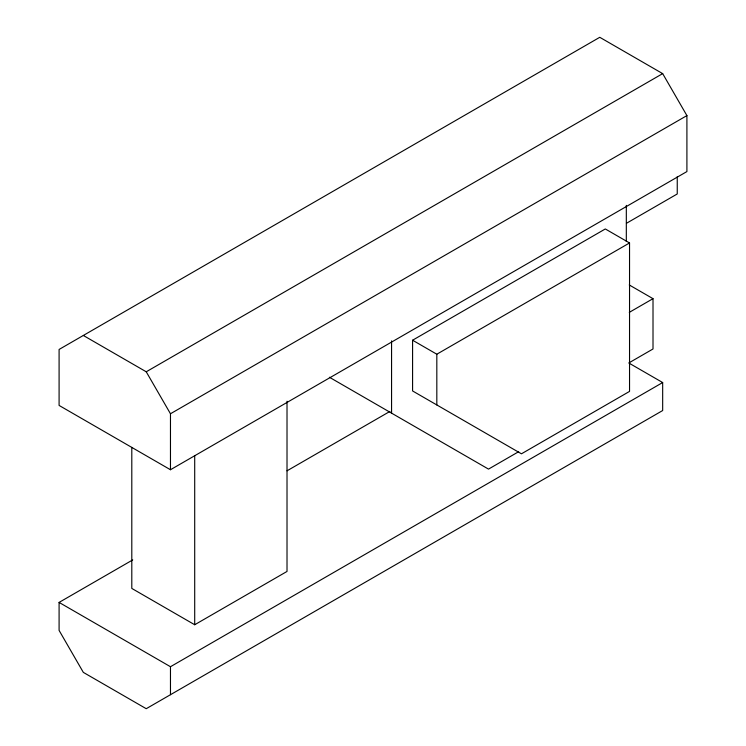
<?xml version="1.0" encoding="UTF-8"?>
<svg xmlns="http://www.w3.org/2000/svg" width="746" height="746" viewBox="0 0 746 746"><rect width="100%" height="100%" fill="white"/><g stroke="black" fill="none" stroke-linecap="round" stroke-linejoin="round"><path stroke-width="1.12" d="M83.328 335.467L146.235 371.788L662.672 73.621L686.907 115.593L686.907 171.571L170.47 469.738L59.093 405.432L59.093 349.454L599.765 37.3L662.672 73.621M170.47 469.738L170.47 413.76L686.907 115.593M412.585 340.223L605.304 228.957L629.54 242.954L629.54 391.408L521.454 453.81L412.585 390.951L412.585 340.223L436.82 354.219L629.54 242.954M626.444 223.296L677.247 193.969L677.247 176.718M629.242 284.953L653.011 298.67L653.011 348.979L628.766 362.976L662.672 382.549L662.672 410.533L146.235 708.7L83.328 672.379L59.093 630.407L59.093 602.414L132.723 559.91M287.033 470.81L389.916 411.419M629.27 312.378L653.011 298.67M131.8 447.386L131.8 588.426L194.706 624.747L287.014 571.445L287.014 401.264M518.684 451.684L488.509 469.113L329.406 377.252M59.093 602.414L170.47 666.719L662.672 382.549M146.235 371.788L170.47 413.76M626.323 205.383L626.323 241.518M436.82 354.219L436.82 404.947M391.566 340.903L391.566 413.135M194.706 455.731L194.706 624.747M170.47 666.719L170.47 694.703"/></g></svg>
